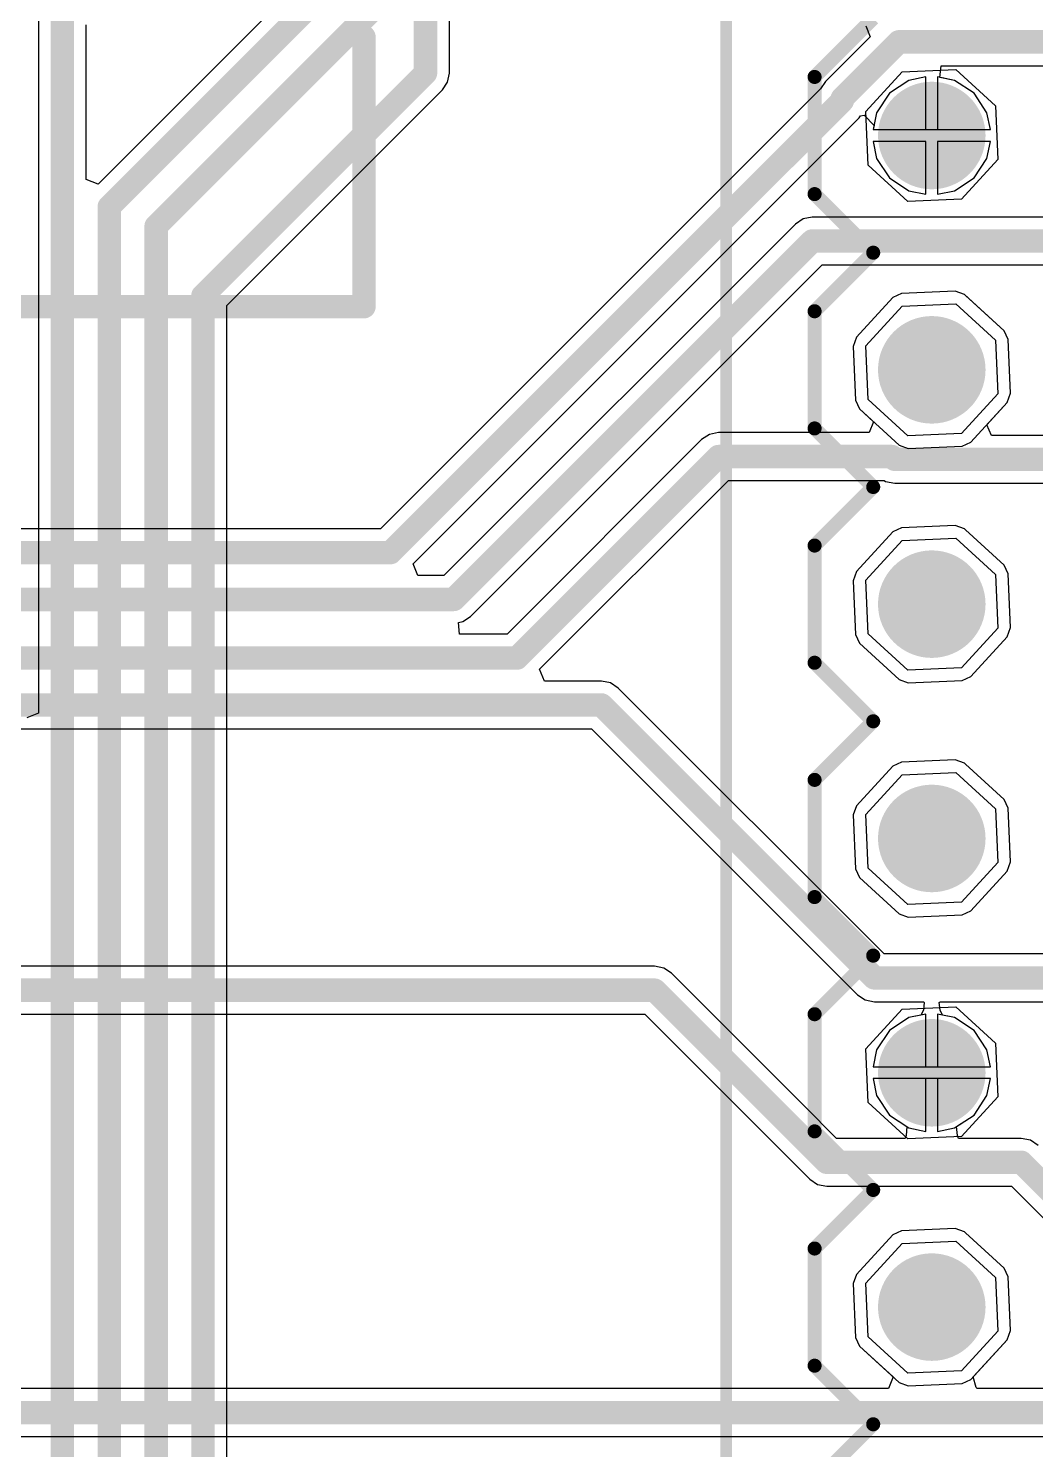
# Model space of a CAD drawing. Header units: millimetres. Extents: x 2.5 to 14.5, y 1.2 to 4.8.
# Drawn here: x 11.946 to 12.375, y 3.592 to 4.199 of the extents above; entities that cross this region are included whole.
import ezdxf

# ---------------------------------------------------------------- set-up
doc = ezdxf.new("R2010")
doc.units = ezdxf.units.MM
doc.header["$MEASUREMENT"] = 0
for name, color, linetype in [('BottomLayer', 5, 'Continuous'), ('BottomOverlay', 54, 'Continuous'), ('BottomSolder', 6, 'Continuous'), ('ConnectLayer', 7, 'Continuous'), ('MultiLayer', 9, 'Continuous'), ('PadHoleLayer', 156, 'Continuous'), ('TopLayer', 1, 'Continuous'), ('TopOverlay', 2, 'Continuous'), ('TopSolder', 216, 'Continuous')]:
    doc.layers.add(name, color=color, linetype=linetype)

# ---------------------------------------------------------------- blocks, each defined once
blk = doc.blocks.new('_RASPBERRY_PI_B__RASPBERRY_PI_B__P________B_106')
at = {"layer": 'BottomLayer'}
for p, q in [((0.50134, -2.10667), (0.51685, -2.08974)), ((0.51685, -2.08974), (0.53979, -2.08874)), ((0.53979, -2.08874), (0.55672, -2.10425)), ((0.60134, -2.10667), (0.61685, -2.08974)), ((0.61685, -2.08974), (0.63979, -2.08874)), ((0.63979, -2.08874), (0.65672, -2.10425)), ((0.70134, -2.10667), (0.71685, -2.08974)), ((0.71685, -2.08974), (0.73979, -2.08874)), ((0.73979, -2.08874), (0.75672, -2.10425)), ((0.80134, -2.10667), (0.81685, -2.08974)), ((0.81685, -2.08974), (0.83979, -2.08874)), ((0.83979, -2.08874), (0.85672, -2.10425)), ((0.90134, -2.10667), (0.91685, -2.08974)), ((0.91685, -2.08974), (0.93979, -2.08874)), ((0.93979, -2.08874), (0.95672, -2.10425)), ((1.00134, -2.10667), (1.01685, -2.08974)), ((1.01685, -2.08974), (1.03979, -2.08874)), ((1.03979, -2.08874), (1.05672, -2.10425)), ((0.55672, -2.10425), (0.55772, -2.12719)), ((0.65672, -2.10425), (0.65772, -2.12719)), ((0.75672, -2.10425), (0.75772, -2.12719)), ((0.85672, -2.10425), (0.85772, -2.12719)), ((0.95672, -2.10425), (0.95772, -2.12719)), ((1.05672, -2.10425), (1.05772, -2.12719)), ((0.50234, -2.12961), (0.50134, -2.10667)), ((0.60234, -2.12961), (0.60134, -2.10667)), ((0.70234, -2.12961), (0.70134, -2.10667)), ((0.80234, -2.12961), (0.80134, -2.10667)), ((0.90234, -2.12961), (0.90134, -2.10667)), ((1.00234, -2.12961), (1.00134, -2.10667)), ((0.55772, -2.12719), (0.54221, -2.14412)), ((0.65772, -2.12719), (0.64221, -2.14412)), ((0.75772, -2.12719), (0.74221, -2.14412)), ((0.85772, -2.12719), (0.84221, -2.14412)), ((0.95772, -2.12719), (0.94221, -2.14412)), ((1.05772, -2.12719), (1.04221, -2.14412)), ((0.51927, -2.14512), (0.50234, -2.12961)), ((0.61927, -2.14512), (0.60234, -2.12961)), ((0.71927, -2.14512), (0.70234, -2.12961)), ((0.81927, -2.14512), (0.80234, -2.12961)), ((0.91927, -2.14512), (0.90234, -2.12961)), ((1.01927, -2.14512), (1.00234, -2.12961)), ((0.54221, -2.14412), (0.51927, -2.14512)), ((0.64221, -2.14412), (0.61927, -2.14512)), ((0.74221, -2.14412), (0.71927, -2.14512)), ((0.84221, -2.14412), (0.81927, -2.14512)), ((0.94221, -2.14412), (0.91927, -2.14512)), ((1.04221, -2.14412), (1.01927, -2.14512))]:
    blk.add_line(p, q, dxfattribs=at)
at = {"layer": 'BottomLayer', "const_width": 0.02}
for points in [[(0.51953, -2.11693, 1), (0.53953, -2.11693, 1)], [(0.61953, -2.11693, 1), (0.63953, -2.11693, 1)], [(0.71953, -2.11693, 1), (0.73953, -2.11693, 1)], [(0.81953, -2.11693, 1), (0.83953, -2.11693, 1)], [(0.91953, -2.11693, 1), (0.93953, -2.11693, 1)], [(1.01953, -2.11693, 1), (1.03953, -2.11693, 1)]]:
    blk.add_lwpolyline(points, format="xyb", close=True, dxfattribs=at)
at = {"layer": 'BottomOverlay'}
for points, const_width in [([(0.50453, -2.16693), (0.47953, -2.14193)], 0.006), ([(0.55453, -2.16693), (0.57953, -2.14193)], 0.006), ([(0.60453, -2.16693), (0.57953, -2.14193)], 0.006), ([(0.65453, -2.16693), (0.67953, -2.14193)], 0.006), ([(0.70453, -2.16693), (0.67953, -2.14193)], 0.006), ([(0.75453, -2.16693), (0.77953, -2.14193)], 0.006), ([(0.80453, -2.16693), (0.77953, -2.14193)], 0.006), ([(0.85453, -2.16693), (0.87953, -2.14193)], 0.006), ([(0.90453, -2.16693), (0.87953, -2.14193)], 0.006), ([(0.95453, -2.16693), (0.97953, -2.14193)], 0.006), ([(1.00453, -2.16693), (0.97953, -2.14193)], 0.006), ([(1.05453, -2.16693), (1.07953, -2.14193)], 0.006), ([(1.10453, -2.16693), (1.07953, -2.14193)], 0.006), ([(0.55453, -2.16693), (0.50453, -2.16693)], 0.006), ([(0.65453, -2.16693), (0.60453, -2.16693)], 0.006), ([(0.75453, -2.16693), (0.70453, -2.16693)], 0.006), ([(0.85453, -2.16693), (0.80453, -2.16693)], 0.006), ([(0.95453, -2.16693), (0.90453, -2.16693)], 0.006), ([(1.05453, -2.16693), (1.00453, -2.16693)], 0.006), ([(3.22835, -2.20473), (0.11811, -2.20473)], 0.005)]:
    blk.add_lwpolyline(points, dxfattribs=dict(at, const_width=const_width))
at = {"layer": 'BottomOverlay', "const_width": 0.003}
for points in [[(0.57803, -2.14193, 1), (0.58103, -2.14193, 1)], [(0.57803, -2.14193, 1), (0.58103, -2.14193, 1)], [(0.67803, -2.14193, 1), (0.68103, -2.14193, 1)], [(0.67803, -2.14193, 1), (0.68103, -2.14193, 1)], [(0.77803, -2.14193, 1), (0.78103, -2.14193, 1)], [(0.77803, -2.14193, 1), (0.78103, -2.14193, 1)], [(0.87803, -2.14193, 1), (0.88103, -2.14193, 1)], [(0.87803, -2.14193, 1), (0.88103, -2.14193, 1)], [(0.97803, -2.14193, 1), (0.98103, -2.14193, 1)], [(0.97803, -2.14193, 1), (0.98103, -2.14193, 1)], [(1.07803, -2.14193, 1), (1.08103, -2.14193, 1)], [(1.07803, -2.14193, 1), (1.08103, -2.14193, 1)], [(0.50303, -2.16693, 1), (0.50603, -2.16693, 1)], [(0.50303, -2.16693, 1), (0.50603, -2.16693, 1)], [(0.55303, -2.16693, 1), (0.55603, -2.16693, 1)], [(0.55303, -2.16693, 1), (0.55603, -2.16693, 1)], [(0.60303, -2.16693, 1), (0.60603, -2.16693, 1)], [(0.60303, -2.16693, 1), (0.60603, -2.16693, 1)], [(0.65303, -2.16693, 1), (0.65603, -2.16693, 1)], [(0.65303, -2.16693, 1), (0.65603, -2.16693, 1)], [(0.70303, -2.16693, 1), (0.70603, -2.16693, 1)], [(0.70303, -2.16693, 1), (0.70603, -2.16693, 1)], [(0.75303, -2.16693, 1), (0.75603, -2.16693, 1)], [(0.75303, -2.16693, 1), (0.75603, -2.16693, 1)], [(0.80303, -2.16693, 1), (0.80603, -2.16693, 1)], [(0.80303, -2.16693, 1), (0.80603, -2.16693, 1)], [(0.85303, -2.16693, 1), (0.85603, -2.16693, 1)], [(0.85303, -2.16693, 1), (0.85603, -2.16693, 1)], [(0.90303, -2.16693, 1), (0.90603, -2.16693, 1)], [(0.90303, -2.16693, 1), (0.90603, -2.16693, 1)], [(0.95303, -2.16693, 1), (0.95603, -2.16693, 1)], [(0.95303, -2.16693, 1), (0.95603, -2.16693, 1)], [(1.00303, -2.16693, 1), (1.00603, -2.16693, 1)], [(1.00303, -2.16693, 1), (1.00603, -2.16693, 1)], [(1.05303, -2.16693, 1), (1.05603, -2.16693, 1)], [(1.05303, -2.16693, 1), (1.05603, -2.16693, 1)]]:
    blk.add_lwpolyline(points, format="xyb", close=True, dxfattribs=at)
at = {"layer": 'BottomSolder', "const_width": 0.02295}
for points in [[(0.51805, -2.11693, 1), (0.541, -2.11693, 1)], [(0.61805, -2.11693, 1), (0.641, -2.11693, 1)], [(0.71805, -2.11693, 1), (0.741, -2.11693, 1)], [(0.81805, -2.11693, 1), (0.841, -2.11693, 1)], [(0.91805, -2.11693, 1), (0.941, -2.11693, 1)], [(1.01805, -2.11693, 1), (1.041, -2.11693, 1)]]:
    blk.add_lwpolyline(points, format="xyb", close=True, dxfattribs=at)
at = {"layer": 'MultiLayer'}
for p, q in [((0.50134, -2.10667), (0.51685, -2.08974)), ((0.51685, -2.08974), (0.53979, -2.08874)), ((0.53979, -2.08874), (0.55672, -2.10425)), ((0.60134, -2.10667), (0.61685, -2.08974)), ((0.61685, -2.08974), (0.63979, -2.08874)), ((0.63979, -2.08874), (0.65672, -2.10425)), ((0.70134, -2.10667), (0.71685, -2.08974)), ((0.71685, -2.08974), (0.73979, -2.08874)), ((0.73979, -2.08874), (0.75672, -2.10425)), ((0.80134, -2.10667), (0.81685, -2.08974)), ((0.81685, -2.08974), (0.83979, -2.08874)), ((0.83979, -2.08874), (0.85672, -2.10425)), ((0.90134, -2.10667), (0.91685, -2.08974)), ((0.91685, -2.08974), (0.93979, -2.08874)), ((0.93979, -2.08874), (0.95672, -2.10425)), ((1.00134, -2.10667), (1.01685, -2.08974)), ((1.01685, -2.08974), (1.03979, -2.08874)), ((1.03979, -2.08874), (1.05672, -2.10425)), ((0.55672, -2.10425), (0.55772, -2.12719)), ((0.65672, -2.10425), (0.65772, -2.12719)), ((0.75672, -2.10425), (0.75772, -2.12719)), ((0.85672, -2.10425), (0.85772, -2.12719)), ((0.95672, -2.10425), (0.95772, -2.12719)), ((1.05672, -2.10425), (1.05772, -2.12719)), ((0.50234, -2.12961), (0.50134, -2.10667)), ((0.60234, -2.12961), (0.60134, -2.10667)), ((0.70234, -2.12961), (0.70134, -2.10667)), ((0.80234, -2.12961), (0.80134, -2.10667)), ((0.90234, -2.12961), (0.90134, -2.10667)), ((1.00234, -2.12961), (1.00134, -2.10667)), ((0.55772, -2.12719), (0.54221, -2.14412)), ((0.65772, -2.12719), (0.64221, -2.14412)), ((0.75772, -2.12719), (0.74221, -2.14412)), ((0.85772, -2.12719), (0.84221, -2.14412)), ((0.95772, -2.12719), (0.94221, -2.14412)), ((1.05772, -2.12719), (1.04221, -2.14412)), ((0.51927, -2.14512), (0.50234, -2.12961)), ((0.61927, -2.14512), (0.60234, -2.12961)), ((0.71927, -2.14512), (0.70234, -2.12961)), ((0.81927, -2.14512), (0.80234, -2.12961)), ((0.91927, -2.14512), (0.90234, -2.12961)), ((1.01927, -2.14512), (1.00234, -2.12961)), ((0.54221, -2.14412), (0.51927, -2.14512)), ((0.64221, -2.14412), (0.61927, -2.14512)), ((0.74221, -2.14412), (0.71927, -2.14512)), ((0.84221, -2.14412), (0.81927, -2.14512)), ((0.94221, -2.14412), (0.91927, -2.14512)), ((1.04221, -2.14412), (1.01927, -2.14512))]:
    blk.add_line(p, q, dxfattribs=at)
at = {"layer": 'MultiLayer', "const_width": 0.02}
for points in [[(0.51953, -2.11693, 1), (0.53953, -2.11693, 1)], [(0.61953, -2.11693, 1), (0.63953, -2.11693, 1)], [(0.71953, -2.11693, 1), (0.73953, -2.11693, 1)], [(0.81953, -2.11693, 1), (0.83953, -2.11693, 1)], [(0.91953, -2.11693, 1), (0.93953, -2.11693, 1)], [(1.01953, -2.11693, 1), (1.03953, -2.11693, 1)]]:
    blk.add_lwpolyline(points, format="xyb", close=True, dxfattribs=at)
at = {"layer": 'PadHoleLayer', "const_width": 0.02}
for points in [[(0.51953, -2.11693, 1), (0.53953, -2.11693, 1)], [(0.61953, -2.11693, 1), (0.63953, -2.11693, 1)], [(0.71953, -2.11693, 1), (0.73953, -2.11693, 1)], [(0.81953, -2.11693, 1), (0.83953, -2.11693, 1)], [(0.91953, -2.11693, 1), (0.93953, -2.11693, 1)], [(1.01953, -2.11693, 1), (1.03953, -2.11693, 1)]]:
    blk.add_lwpolyline(points, format="xyb", close=True, dxfattribs=at)
at = {"layer": 'TopLayer'}
for p, q in [((0.50134, -2.10667), (0.51685, -2.08974)), ((0.51685, -2.08974), (0.53979, -2.08874)), ((0.53979, -2.08874), (0.55672, -2.10425)), ((0.60134, -2.10667), (0.61685, -2.08974)), ((0.61685, -2.08974), (0.63979, -2.08874)), ((0.63979, -2.08874), (0.65672, -2.10425)), ((0.70134, -2.10667), (0.71685, -2.08974)), ((0.71685, -2.08974), (0.73979, -2.08874)), ((0.73979, -2.08874), (0.75672, -2.10425)), ((0.80134, -2.10667), (0.81685, -2.08974)), ((0.81685, -2.08974), (0.83979, -2.08874)), ((0.83979, -2.08874), (0.85672, -2.10425)), ((0.90134, -2.10667), (0.91685, -2.08974)), ((0.91685, -2.08974), (0.93979, -2.08874)), ((0.93979, -2.08874), (0.95672, -2.10425)), ((1.00134, -2.10667), (1.01685, -2.08974)), ((1.01685, -2.08974), (1.03979, -2.08874)), ((1.03979, -2.08874), (1.05672, -2.10425)), ((0.55672, -2.10425), (0.55772, -2.12719)), ((0.65672, -2.10425), (0.65772, -2.12719)), ((0.75672, -2.10425), (0.75772, -2.12719)), ((0.85672, -2.10425), (0.85772, -2.12719)), ((0.95672, -2.10425), (0.95772, -2.12719)), ((1.05672, -2.10425), (1.05772, -2.12719)), ((0.50234, -2.12961), (0.50134, -2.10667)), ((0.60234, -2.12961), (0.60134, -2.10667)), ((0.70234, -2.12961), (0.70134, -2.10667)), ((0.80234, -2.12961), (0.80134, -2.10667)), ((0.90234, -2.12961), (0.90134, -2.10667)), ((1.00234, -2.12961), (1.00134, -2.10667)), ((0.55772, -2.12719), (0.54221, -2.14412)), ((0.65772, -2.12719), (0.64221, -2.14412)), ((0.75772, -2.12719), (0.74221, -2.14412)), ((0.85772, -2.12719), (0.84221, -2.14412)), ((0.95772, -2.12719), (0.94221, -2.14412)), ((1.05772, -2.12719), (1.04221, -2.14412)), ((0.51927, -2.14512), (0.50234, -2.12961)), ((0.61927, -2.14512), (0.60234, -2.12961)), ((0.71927, -2.14512), (0.70234, -2.12961)), ((0.81927, -2.14512), (0.80234, -2.12961)), ((0.91927, -2.14512), (0.90234, -2.12961)), ((1.01927, -2.14512), (1.00234, -2.12961)), ((0.54221, -2.14412), (0.51927, -2.14512)), ((0.64221, -2.14412), (0.61927, -2.14512)), ((0.74221, -2.14412), (0.71927, -2.14512)), ((0.84221, -2.14412), (0.81927, -2.14512)), ((0.94221, -2.14412), (0.91927, -2.14512)), ((1.04221, -2.14412), (1.01927, -2.14512))]:
    blk.add_line(p, q, dxfattribs=at)
at = {"layer": 'TopLayer', "const_width": 0.02}
for points in [[(0.51953, -2.11693, 1), (0.53953, -2.11693, 1)], [(0.61953, -2.11693, 1), (0.63953, -2.11693, 1)], [(0.71953, -2.11693, 1), (0.73953, -2.11693, 1)], [(0.81953, -2.11693, 1), (0.83953, -2.11693, 1)], [(0.91953, -2.11693, 1), (0.93953, -2.11693, 1)], [(1.01953, -2.11693, 1), (1.03953, -2.11693, 1)]]:
    blk.add_lwpolyline(points, format="xyb", close=True, dxfattribs=at)
at = {"layer": 'TopSolder', "const_width": 0.02295}
for points in [[(0.51805, -2.11693, 1), (0.541, -2.11693, 1)], [(0.61805, -2.11693, 1), (0.641, -2.11693, 1)], [(0.71805, -2.11693, 1), (0.741, -2.11693, 1)], [(0.81805, -2.11693, 1), (0.841, -2.11693, 1)], [(0.91805, -2.11693, 1), (0.941, -2.11693, 1)], [(1.01805, -2.11693, 1), (1.041, -2.11693, 1)]]:
    blk.add_lwpolyline(points, format="xyb", close=True, dxfattribs=at)
blk = doc.blocks.new('4P__C__C_________205')
at = {"layer": 'BottomLayer', "const_width": 0.03937}
for points in [[(-0.01969, 0, 1), (0.01968, 0, 1)], [(-0.21654, -0.1378, 1), (-0.17717, -0.1378, 1)], [(-0.01969, -0.27559, 1), (0.01968, -0.27559, 1)], [(-0.21654, -0.41339, 1), (-0.17717, -0.41339, 1)]]:
    blk.add_lwpolyline(points, format="xyb", close=True, dxfattribs=at)
at = {"layer": 'BottomSolder', "const_width": 0.04232}
for points in [[(-0.02116, 0, 1), (0.02116, 0, 1)], [(-0.21801, -0.1378, 1), (-0.17569, -0.1378, 1)], [(-0.02116, -0.27559, 1), (0.02116, -0.27559, 1)], [(-0.21801, -0.41339, 1), (-0.17569, -0.41339, 1)]]:
    blk.add_lwpolyline(points, format="xyb", close=True, dxfattribs=at)
at = {"layer": 'MultiLayer', "const_width": 0.03937}
for points in [[(-0.01969, 0, 1), (0.01968, 0, 1)], [(-0.21654, -0.1378, 1), (-0.17717, -0.1378, 1)], [(-0.01969, -0.27559, 1), (0.01968, -0.27559, 1)], [(-0.21654, -0.41339, 1), (-0.17717, -0.41339, 1)]]:
    blk.add_lwpolyline(points, format="xyb", close=True, dxfattribs=at)
at = {"layer": 'PadHoleLayer', "const_width": 0.01969}
for points in [[(-0.00984, 0, 1), (0.00984, 0, 1)], [(-0.20669, -0.1378, 1), (-0.18701, -0.1378, 1)], [(-0.00984, -0.27559, 1), (0.00984, -0.27559, 1)], [(-0.20669, -0.41339, 1), (-0.18701, -0.41339, 1)]]:
    blk.add_lwpolyline(points, format="xyb", close=True, dxfattribs=at)
at = {"layer": 'TopLayer', "const_width": 0.03937}
for points in [[(-0.01969, 0, 1), (0.01968, 0, 1)], [(-0.21654, -0.1378, 1), (-0.17717, -0.1378, 1)], [(-0.01969, -0.27559, 1), (0.01968, -0.27559, 1)], [(-0.21654, -0.41339, 1), (-0.17717, -0.41339, 1)]]:
    blk.add_lwpolyline(points, format="xyb", close=True, dxfattribs=at)
at = {"layer": 'TopOverlay', "const_width": 0.01}
for points in [[(-0.38189, 0.12795), (0.09055, 0.12795)], [(-0.38189, 0.12795), (-0.38189, -0.48032)], [(-0.38189, 0.12795), (-0.38189, 0.0689)], [(0.09055, 0.12795), (0.09055, -0.47532)], [(-0.38189, 0.0689), (-0.26685, 0.0689)], [(-0.11185, 0.0689), (0.08976, 0.0689)], [(-0.38189, -0.4815), (-0.26685, -0.4815)], [(-0.11185, -0.4815), (0.09055, -0.4815)]]:
    blk.add_lwpolyline(points, dxfattribs=at)
at = {"layer": 'TopOverlay', "const_width": 0.005}
for points in [[(-0.38439, 0.12795, 1), (-0.37939, 0.12795, 1)], [(-0.38439, 0.12795, 1), (-0.37939, 0.12795, 1)], [(-0.38439, 0.12795, 1), (-0.37939, 0.12795, 1)], [(0.08805, 0.12795, 1), (0.09305, 0.12795, 1)], [(0.08805, 0.12795, 1), (0.09305, 0.12795, 1)], [(-0.38439, 0.0689, 1), (-0.37939, 0.0689, 1)], [(-0.38439, 0.0689, 1), (-0.37939, 0.0689, 1)], [(-0.26935, 0.0689, 1), (-0.26435, 0.0689, 1)], [(-0.11435, 0.0689, 1), (-0.10935, 0.0689, 1)], [(0.08726, 0.0689, 1), (0.09226, 0.0689, 1)], [(0.08805, -0.47532, 1), (0.09305, -0.47532, 1)], [(-0.38439, -0.48032, 1), (-0.37939, -0.48032, 1)], [(-0.38439, -0.4815, 1), (-0.37939, -0.4815, 1)], [(-0.26935, -0.4815, 1), (-0.26435, -0.4815, 1)], [(-0.11435, -0.4815, 1), (-0.10935, -0.4815, 1)], [(0.08805, -0.4815, 1), (0.09305, -0.4815, 1)]]:
    blk.add_lwpolyline(points, format="xyb", close=True, dxfattribs=at)
at = {"layer": 'TopSolder', "const_width": 0.04232}
for points in [[(-0.02116, 0, 1), (0.02116, 0, 1)], [(-0.21801, -0.1378, 1), (-0.17569, -0.1378, 1)], [(-0.02116, -0.27559, 1), (0.02116, -0.27559, 1)], [(-0.21801, -0.41339, 1), (-0.17569, -0.41339, 1)]]:
    blk.add_lwpolyline(points, format="xyb", close=True, dxfattribs=at)

msp = doc.modelspace()

# ---------------------------------------------------------------- linework, layer by layer
at = {"layer": 'BottomLayer', "const_width": 0.01}
for points in [[(12.29281, 4.16882), (12.31699, 4.193)], [(12.31699, 4.193), (12.474, 4.193)], [(12.1, 3.975), (12.29281, 4.16781)], [(12.29281, 4.16781), (12.29281, 4.16882)], [(12.127, 3.955), (12.28, 4.108)], [(12.28, 4.108), (12.502, 4.108)], [(12.154, 3.93), (12.24, 4.016)], [(12.24, 4.016), (12.31399, 4.016)], [(12.31399, 4.016), (12.31518, 4.01481)], [(12.31518, 4.01481), (12.47919, 4.01481)], [(8.38172, 3.975), (12.1, 3.975)], [(8.39, 3.955), (12.127, 3.955)], [(8.39328, 3.93), (12.154, 3.93)], [(8.40157, 3.91), (12.19, 3.91)], [(12.19, 3.91), (12.3065, 3.7935)], [(12.3065, 3.7935), (12.3905, 3.7935)], [(8.30812, 3.78826), (12.21274, 3.78826)], [(12.21274, 3.78826), (12.26919, 3.73181)], [(12.26919, 3.73181), (12.28619, 3.71481)], [(12.28619, 3.71481), (12.36919, 3.71481)], [(12.36919, 3.71481), (12.431, 3.653)], [(11.86046, 3.608), (12.458, 3.608)]]:
    msp.add_lwpolyline(points, dxfattribs=at)
at = {"layer": 'BottomLayer', "const_width": 0.005}
for points in [[(12.31449, 4.193, 1), (12.31949, 4.193, 1)], [(12.31449, 4.193, 1), (12.31949, 4.193, 1)], [(12.29031, 4.16882, 1), (12.29531, 4.16882, 1)], [(12.29031, 4.16882, 1), (12.29531, 4.16882, 1)], [(12.29031, 4.16781, 1), (12.29531, 4.16781, 1)], [(12.29031, 4.16781, 1), (12.29531, 4.16781, 1)], [(12.2775, 4.108, 1), (12.2825, 4.108, 1)], [(12.2775, 4.108, 1), (12.2825, 4.108, 1)], [(12.2375, 4.016, 1), (12.2425, 4.016, 1)], [(12.2375, 4.016, 1), (12.2425, 4.016, 1)], [(12.31149, 4.016, 1), (12.31649, 4.016, 1)], [(12.31149, 4.016, 1), (12.31649, 4.016, 1)], [(12.31268, 4.01481, 1), (12.31768, 4.01481, 1)], [(12.31268, 4.01481, 1), (12.31768, 4.01481, 1)], [(12.0975, 3.975, 1), (12.1025, 3.975, 1)], [(12.0975, 3.975, 1), (12.1025, 3.975, 1)], [(12.1245, 3.955, 1), (12.1295, 3.955, 1)], [(12.1245, 3.955, 1), (12.1295, 3.955, 1)], [(12.1515, 3.93, 1), (12.1565, 3.93, 1)], [(12.1515, 3.93, 1), (12.1565, 3.93, 1)], [(12.1875, 3.91, 1), (12.1925, 3.91, 1)], [(12.1875, 3.91, 1), (12.1925, 3.91, 1)], [(12.304, 3.7935, 1), (12.309, 3.7935, 1)], [(12.304, 3.7935, 1), (12.309, 3.7935, 1)], [(12.21024, 3.78826, 1), (12.21524, 3.78826, 1)], [(12.21024, 3.78826, 1), (12.21524, 3.78826, 1)], [(12.26669, 3.73181, 1), (12.27169, 3.73181, 1)], [(12.26669, 3.73181, 1), (12.27169, 3.73181, 1)], [(12.28369, 3.71481, 1), (12.28869, 3.71481, 1)], [(12.28369, 3.71481, 1), (12.28869, 3.71481, 1)], [(12.36669, 3.71481, 1), (12.37169, 3.71481, 1)], [(12.36669, 3.71481, 1), (12.37169, 3.71481, 1)]]:
    msp.add_lwpolyline(points, format="xyb", close=True, dxfattribs=at)
at = {"layer": 'ConnectLayer'}
for p, q in [((12.12516, 4.17965), (12.12516, 4.30409)), ((12.06476, 4.22179), (11.9752, 4.13222)), ((11.9498, 4.20441), (11.9498, 3.90654)), ((11.9702, 4.13429), (11.9702, 4.20019)), ((12.30284, 4.1998), (12.30476, 4.19518)), ((12.30476, 4.19518), (12.2856, 4.17603)), ((12.12438, 4.17574), (12.12516, 4.17965)), ((12.33445, 4.1778), (12.33494, 4.1828)), ((12.33494, 4.1828), (12.40717, 4.1828)), ((12.28357, 4.17299), (12.09578, 3.9852)), ((12.12217, 4.17244), (12.12438, 4.17574)), ((12.2856, 4.17603), (12.28357, 4.17299)), ((12.32125, 4.17655), (12.31298, 4.17102)), ((12.3285, 4.17799), (12.32125, 4.17655)), ((12.3285, 4.1555), (12.3285, 4.17799)), ((12.34075, 4.17655), (12.3335, 4.17799)), ((12.3335, 4.17799), (12.3335, 4.1555)), ((12.34075, 4.17655), (12.33445, 4.1778)), ((12.34902, 4.17102), (12.34075, 4.17655)), ((12.34902, 4.17102), (12.34075, 4.17655)), ((12.0302, 4.08046), (12.12217, 4.17244)), ((12.31298, 4.17102), (12.30745, 4.16275)), ((12.35455, 4.16275), (12.34902, 4.17102)), ((12.35455, 4.16275), (12.34902, 4.17102)), ((12.30002, 4.1606), (12.30056, 4.16141)), ((12.30056, 4.16141), (12.30214, 4.16167)), ((12.30214, 4.16167), (12.30636, 4.15729)), ((12.30745, 4.16275), (12.30601, 4.1555)), ((12.35599, 4.1555), (12.35455, 4.16275)), ((12.35599, 4.1555), (12.35455, 4.16275)), ((12.10962, 3.9702), (12.30002, 4.1606)), ((12.30636, 4.15729), (12.30601, 4.1555)), ((12.30601, 4.1555), (12.331, 4.1555)), ((12.30601, 4.1555), (12.3285, 4.1555)), ((12.331, 4.1555), (12.35599, 4.1555)), ((12.3335, 4.1555), (12.35599, 4.1555)), ((12.3285, 4.1505), (12.30601, 4.1505)), ((12.30601, 4.1505), (12.30745, 4.14325)), ((12.3285, 4.1505), (12.30601, 4.1505)), ((12.30601, 4.1505), (12.30745, 4.14325)), ((12.3285, 4.12801), (12.3285, 4.1505)), ((12.3285, 4.12801), (12.3285, 4.1505)), ((12.35599, 4.1505), (12.3335, 4.1505)), ((12.3335, 4.1505), (12.3335, 4.12801)), ((12.35599, 4.1505), (12.3335, 4.1505)), ((12.3335, 4.1505), (12.3335, 4.12801)), ((12.35455, 4.14325), (12.35599, 4.1505)), ((12.35455, 4.14325), (12.35599, 4.1505)), ((12.30745, 4.14325), (12.31298, 4.13498)), ((12.30745, 4.14325), (12.31298, 4.13498)), ((12.34902, 4.13498), (12.35455, 4.14325)), ((12.34902, 4.13498), (12.35455, 4.14325)), ((11.9752, 4.13222), (11.9702, 4.13429)), ((12.31298, 4.13498), (12.32125, 4.12945)), ((12.31298, 4.13498), (12.32125, 4.12945)), ((12.34075, 4.12945), (12.34902, 4.13498)), ((12.34075, 4.12945), (12.34902, 4.13498)), ((12.32125, 4.12945), (12.3285, 4.12801)), ((12.32125, 4.12945), (12.3285, 4.12801)), ((12.3335, 4.12801), (12.34075, 4.12945)), ((12.3335, 4.12801), (12.34075, 4.12945)), ((12.28, 4.1182), (12.2761, 4.11742)), ((12.41254, 4.1182), (12.28, 4.1182)), ((12.27279, 4.11521), (12.12278, 3.9652)), ((12.2761, 4.11742), (12.27279, 4.11521)), ((12.13421, 3.94779), (12.28422, 4.0978)), ((12.28422, 4.0978), (12.49778, 4.0978)), ((12.31433, 4.08385), (12.29882, 4.06692)), ((12.31433, 4.08385), (12.29882, 4.06692)), ((12.31809, 4.0856), (12.31433, 4.08385)), ((12.31809, 4.0856), (12.31433, 4.08385)), ((12.31433, 4.08385), (12.31433, 4.08385)), ((12.31433, 4.08385), (12.31433, 4.08385)), ((12.34102, 4.0866), (12.31809, 4.0856)), ((12.34102, 4.0866), (12.31809, 4.0856)), ((12.31809, 4.0856), (12.31809, 4.0856)), ((12.31809, 4.0856), (12.31809, 4.0856)), ((12.34492, 4.08518), (12.34102, 4.0866)), ((12.34102, 4.0866), (12.34102, 4.0866)), ((12.34492, 4.08518), (12.34102, 4.0866)), ((12.34102, 4.0866), (12.34102, 4.0866)), ((12.36185, 4.06967), (12.34492, 4.08518)), ((12.34492, 4.08518), (12.34492, 4.08518)), ((12.34545, 4.08469), (12.34492, 4.08518)), ((12.34492, 4.08518), (12.34492, 4.08518)), ((12.36185, 4.06967), (12.34545, 4.08469)), ((12.0302, 2.93204), (12.0302, 4.08046)), ((12.3636, 4.06591), (12.36185, 4.06967)), ((12.36185, 4.06967), (12.36185, 4.06967)), ((12.3636, 4.06591), (12.36185, 4.06967)), ((12.36185, 4.06967), (12.36185, 4.06967)), ((12.29882, 4.06692), (12.2974, 4.06302)), ((12.29882, 4.06692), (12.2974, 4.06302)), ((12.29882, 4.06692), (12.29882, 4.06692)), ((12.29882, 4.06692), (12.29882, 4.06692)), ((12.3646, 4.04298), (12.3636, 4.06591)), ((12.3636, 4.06591), (12.3636, 4.06591)), ((12.3646, 4.04298), (12.3636, 4.06591)), ((12.3636, 4.06591), (12.3636, 4.06591)), ((12.2974, 4.06302), (12.2974, 4.06302)), ((12.2974, 4.06302), (12.2984, 4.04009)), ((12.2974, 4.06302), (12.2974, 4.06302)), ((12.2974, 4.06302), (12.2984, 4.04009)), ((12.2984, 4.04009), (12.2984, 4.04009)), ((12.2984, 4.04009), (12.30015, 4.03633)), ((12.2984, 4.04009), (12.2984, 4.04009)), ((12.2984, 4.04009), (12.30015, 4.03633)), ((12.36318, 4.03908), (12.3646, 4.04298)), ((12.36318, 4.03908), (12.3646, 4.04298)), ((12.3646, 4.04298), (12.3646, 4.04298)), ((12.3646, 4.04298), (12.3646, 4.04298)), ((12.30015, 4.03633), (12.30015, 4.03633)), ((12.30015, 4.03633), (12.30613, 4.03086)), ((12.30015, 4.03633), (12.30015, 4.03633)), ((12.30015, 4.03633), (12.31708, 4.02082)), ((12.34767, 4.02215), (12.36318, 4.03908)), ((12.35447, 4.02958), (12.36318, 4.03908)), ((12.36318, 4.03908), (12.36318, 4.03908)), ((12.36318, 4.03908), (12.36318, 4.03908)), ((12.30613, 4.03086), (12.30432, 4.0262)), ((12.35649, 4.02501), (12.35447, 4.02958)), ((12.23279, 4.02321), (12.14978, 3.9402)), ((12.2361, 4.02542), (12.23279, 4.02321)), ((12.24, 4.0262), (12.2361, 4.02542)), ((12.30432, 4.0262), (12.24, 4.0262)), ((12.34391, 4.0204), (12.34767, 4.02215)), ((12.34767, 4.02215), (12.34767, 4.02215)), ((12.40562, 4.02501), (12.35649, 4.02501)), ((12.31708, 4.02082), (12.31708, 4.02082)), ((12.31708, 4.02082), (12.32098, 4.0194)), ((12.32098, 4.0194), (12.34391, 4.0204)), ((12.32098, 4.0194), (12.32098, 4.0194)), ((12.34391, 4.0204), (12.34391, 4.0204)), ((12.16362, 3.9252), (12.24422, 4.0058)), ((12.24422, 4.0058), (12.31066, 4.0058)), ((12.31066, 4.0058), (12.31128, 4.00539)), ((12.31128, 4.00539), (12.31518, 4.00461)), ((12.31518, 4.00461), (12.47497, 4.00461)), ((12.09578, 3.9852), (8.38172, 3.9852)), ((12.31809, 3.9856), (12.31433, 3.98385)), ((12.31809, 3.9856), (12.31433, 3.98385)), ((12.34102, 3.9866), (12.31809, 3.9856)), ((12.34102, 3.9866), (12.31809, 3.9856)), ((12.31809, 3.9856), (12.31809, 3.9856)), ((12.31809, 3.9856), (12.31809, 3.9856)), ((12.34492, 3.98518), (12.34102, 3.9866)), ((12.34102, 3.9866), (12.34102, 3.9866)), ((12.34492, 3.98518), (12.34102, 3.9866)), ((12.34102, 3.9866), (12.34102, 3.9866)), ((12.34545, 3.98469), (12.34492, 3.98518)), ((12.34492, 3.98518), (12.34492, 3.98518)), ((12.34545, 3.98469), (12.34492, 3.98518)), ((12.34492, 3.98518), (12.34492, 3.98518)), ((12.31433, 3.98385), (12.29882, 3.96692)), ((12.31433, 3.98385), (12.29882, 3.96692)), ((12.31433, 3.98385), (12.31433, 3.98385)), ((12.31433, 3.98385), (12.31433, 3.98385)), ((12.36185, 3.96967), (12.34545, 3.98469)), ((12.36185, 3.96967), (12.34545, 3.98469)), ((12.11169, 3.9652), (12.10962, 3.9702)), ((12.29882, 3.96692), (12.2974, 3.96302)), ((12.29882, 3.96692), (12.2974, 3.96302)), ((12.29882, 3.96692), (12.29882, 3.96692)), ((12.29882, 3.96692), (12.29882, 3.96692)), ((12.3636, 3.96591), (12.36185, 3.96967)), ((12.36185, 3.96967), (12.36185, 3.96967)), ((12.3636, 3.96591), (12.36185, 3.96967)), ((12.36185, 3.96967), (12.36185, 3.96967)), ((12.12278, 3.9652), (12.11169, 3.9652)), ((12.2974, 3.96302), (12.2974, 3.96302)), ((12.2974, 3.96302), (12.2984, 3.94009)), ((12.2974, 3.96302), (12.2974, 3.96302)), ((12.2974, 3.96302), (12.2984, 3.94009)), ((12.3646, 3.94298), (12.3636, 3.96591)), ((12.3636, 3.96591), (12.3636, 3.96591)), ((12.3646, 3.94298), (12.3636, 3.96591)), ((12.3636, 3.96591), (12.3636, 3.96591)), ((12.12897, 3.9452), (12.1309, 3.94558)), ((12.12946, 3.9402), (12.12897, 3.9452)), ((12.1309, 3.94558), (12.13421, 3.94779)), ((12.36318, 3.93908), (12.3646, 3.94298)), ((12.36318, 3.93908), (12.3646, 3.94298)), ((12.3646, 3.94298), (12.3646, 3.94298)), ((12.3646, 3.94298), (12.3646, 3.94298)), ((12.14978, 3.9402), (12.12946, 3.9402)), ((12.2984, 3.94009), (12.2984, 3.94009)), ((12.2984, 3.94009), (12.30015, 3.93633)), ((12.2984, 3.94009), (12.2984, 3.94009)), ((12.2984, 3.94009), (12.30015, 3.93633)), ((12.30015, 3.93633), (12.30015, 3.93633)), ((12.30015, 3.93633), (12.31708, 3.92082)), ((12.30015, 3.93633), (12.30015, 3.93633)), ((12.30015, 3.93633), (12.31708, 3.92082)), ((12.34767, 3.92215), (12.36318, 3.93908)), ((12.34767, 3.92215), (12.36318, 3.93908)), ((12.36318, 3.93908), (12.36318, 3.93908)), ((12.36318, 3.93908), (12.36318, 3.93908)), ((12.16569, 3.9202), (12.16362, 3.9252)), ((12.19, 3.9202), (12.16569, 3.9202)), ((12.1939, 3.91942), (12.19, 3.9202)), ((12.19721, 3.91721), (12.1939, 3.91942)), ((12.31708, 3.92082), (12.31708, 3.92082)), ((12.31708, 3.92082), (12.32098, 3.9194)), ((12.31708, 3.92082), (12.31708, 3.92082)), ((12.31708, 3.92082), (12.32098, 3.9194)), ((12.32098, 3.9194), (12.34391, 3.9204)), ((12.32098, 3.9194), (12.34391, 3.9204)), ((12.32098, 3.9194), (12.32098, 3.9194)), ((12.32098, 3.9194), (12.32098, 3.9194)), ((12.34391, 3.9204), (12.34767, 3.92215)), ((12.34391, 3.9204), (12.34767, 3.92215)), ((12.34391, 3.9204), (12.34391, 3.9204)), ((12.34391, 3.9204), (12.34391, 3.9204)), ((12.34767, 3.92215), (12.34767, 3.92215)), ((12.34767, 3.92215), (12.34767, 3.92215)), ((12.31072, 3.8037), (12.19721, 3.91721)), ((11.9498, 3.90654), (11.9448, 3.90447)), ((8.40579, 3.8998), (12.18578, 3.8998)), ((12.18578, 3.8998), (12.29929, 3.78629)), ((12.31433, 3.88385), (12.29882, 3.86692)), ((12.31433, 3.88385), (12.29882, 3.86692)), ((12.31809, 3.8856), (12.31433, 3.88385)), ((12.31809, 3.8856), (12.31433, 3.88385)), ((12.31433, 3.88385), (12.31433, 3.88385)), ((12.31433, 3.88385), (12.31433, 3.88385)), ((12.34102, 3.8866), (12.31809, 3.8856)), ((12.34102, 3.8866), (12.31809, 3.8856)), ((12.31809, 3.8856), (12.31809, 3.8856)), ((12.31809, 3.8856), (12.31809, 3.8856)), ((12.34492, 3.88518), (12.34102, 3.8866)), ((12.34102, 3.8866), (12.34102, 3.8866)), ((12.34492, 3.88518), (12.34102, 3.8866)), ((12.34102, 3.8866), (12.34102, 3.8866)), ((12.34545, 3.88469), (12.34492, 3.88518)), ((12.34492, 3.88518), (12.34492, 3.88518)), ((12.34545, 3.88469), (12.34492, 3.88518)), ((12.34492, 3.88518), (12.34492, 3.88518)), ((12.36185, 3.86967), (12.34545, 3.88469)), ((12.36185, 3.86967), (12.34545, 3.88469)), ((12.3636, 3.86591), (12.36185, 3.86967)), ((12.36185, 3.86967), (12.36185, 3.86967)), ((12.3636, 3.86591), (12.36185, 3.86967)), ((12.36185, 3.86967), (12.36185, 3.86967)), ((12.29882, 3.86692), (12.2974, 3.86302)), ((12.29882, 3.86692), (12.2974, 3.86302)), ((12.29882, 3.86692), (12.29882, 3.86692)), ((12.29882, 3.86692), (12.29882, 3.86692)), ((12.3646, 3.84298), (12.3636, 3.86591)), ((12.3636, 3.86591), (12.3636, 3.86591)), ((12.3646, 3.84298), (12.3636, 3.86591)), ((12.3636, 3.86591), (12.3636, 3.86591)), ((12.2974, 3.86302), (12.2974, 3.86302)), ((12.2974, 3.86302), (12.2984, 3.84009)), ((12.2974, 3.86302), (12.2974, 3.86302)), ((12.2974, 3.86302), (12.2984, 3.84009)), ((12.2984, 3.84009), (12.2984, 3.84009)), ((12.2984, 3.84009), (12.30015, 3.83633)), ((12.2984, 3.84009), (12.2984, 3.84009)), ((12.2984, 3.84009), (12.30015, 3.83633)), ((12.36318, 3.83908), (12.3646, 3.84298)), ((12.36318, 3.83908), (12.3646, 3.84298)), ((12.3646, 3.84298), (12.3646, 3.84298)), ((12.3646, 3.84298), (12.3646, 3.84298)), ((12.30015, 3.83633), (12.30015, 3.83633)), ((12.30015, 3.83633), (12.31708, 3.82082)), ((12.30015, 3.83633), (12.30015, 3.83633)), ((12.30015, 3.83633), (12.31708, 3.82082)), ((12.34767, 3.82215), (12.36318, 3.83908)), ((12.34767, 3.82215), (12.36318, 3.83908)), ((12.36318, 3.83908), (12.36318, 3.83908)), ((12.36318, 3.83908), (12.36318, 3.83908)), ((12.34391, 3.8204), (12.34767, 3.82215)), ((12.34391, 3.8204), (12.34767, 3.82215)), ((12.34767, 3.82215), (12.34767, 3.82215)), ((12.34767, 3.82215), (12.34767, 3.82215)), ((12.31708, 3.82082), (12.31708, 3.82082)), ((12.31708, 3.82082), (12.32098, 3.8194)), ((12.31708, 3.82082), (12.31708, 3.82082)), ((12.31708, 3.82082), (12.32098, 3.8194)), ((12.32098, 3.8194), (12.34391, 3.8204)), ((12.32098, 3.8194), (12.34391, 3.8204)), ((12.32098, 3.8194), (12.32098, 3.8194)), ((12.32098, 3.8194), (12.32098, 3.8194)), ((12.34391, 3.8204), (12.34391, 3.8204)), ((12.34391, 3.8204), (12.34391, 3.8204)), ((12.3905, 3.8037), (12.31072, 3.8037)), ((12.21274, 3.79846), (8.31152, 3.79846)), ((12.21664, 3.79768), (12.21274, 3.79846)), ((12.21995, 3.79547), (12.21664, 3.79768)), ((12.2764, 3.73902), (12.21995, 3.79547)), ((12.29929, 3.78629), (12.3026, 3.78408)), ((12.3026, 3.78408), (12.3065, 3.7833)), ((12.3065, 3.7833), (12.3274, 3.7833)), ((12.32748, 3.77971), (12.3264, 3.77757)), ((12.3274, 3.7833), (12.32781, 3.78295)), ((12.32781, 3.78295), (12.32748, 3.77971)), ((12.33419, 3.78295), (12.3346, 3.7833)), ((12.33452, 3.77971), (12.33419, 3.78295)), ((12.3356, 3.77757), (12.33452, 3.77971)), ((12.3346, 3.7833), (12.38628, 3.7833)), ((11.71188, 3.77807), (12.20851, 3.77807)), ((12.20851, 3.77807), (12.26198, 3.7246)), ((12.32125, 3.77655), (12.31298, 3.77102)), ((12.32125, 3.77655), (12.31298, 3.77102)), ((12.3285, 3.77799), (12.32125, 3.77655)), ((12.3264, 3.77757), (12.32125, 3.77655)), ((12.3285, 3.7555), (12.3285, 3.77799)), ((12.34075, 3.77655), (12.3335, 3.77799)), ((12.3335, 3.77799), (12.3335, 3.7555)), ((12.34075, 3.77655), (12.3356, 3.77757)), ((12.34902, 3.77102), (12.34075, 3.77655)), ((12.34902, 3.77102), (12.34075, 3.77655)), ((12.31298, 3.77102), (12.30745, 3.76275)), ((12.31298, 3.77102), (12.30745, 3.76275)), ((12.35455, 3.76275), (12.34902, 3.77102)), ((12.35455, 3.76275), (12.34902, 3.77102)), ((12.30745, 3.76275), (12.30601, 3.7555)), ((12.30745, 3.76275), (12.30601, 3.7555)), ((12.35599, 3.7555), (12.35455, 3.76275)), ((12.35599, 3.7555), (12.35455, 3.76275)), ((12.30601, 3.7555), (12.331, 3.7555)), ((12.30601, 3.7555), (12.3285, 3.7555)), ((12.331, 3.7555), (12.35599, 3.7555)), ((12.3335, 3.7555), (12.35599, 3.7555)), ((12.331, 3.7505), (12.30601, 3.7505)), ((12.30601, 3.7505), (12.30745, 3.74325)), ((12.3285, 3.7505), (12.30601, 3.7505)), ((12.30601, 3.7505), (12.30745, 3.74325)), ((12.3285, 3.72801), (12.3285, 3.7505)), ((12.35599, 3.7505), (12.331, 3.7505)), ((12.35599, 3.7505), (12.3335, 3.7505)), ((12.3335, 3.7505), (12.3335, 3.72801)), ((12.35455, 3.74325), (12.35599, 3.7505)), ((12.35455, 3.74325), (12.35599, 3.7505)), ((12.30745, 3.74325), (12.31298, 3.73498)), ((12.30745, 3.74325), (12.31298, 3.73498)), ((12.34902, 3.73498), (12.35455, 3.74325)), ((12.34902, 3.73498), (12.35455, 3.74325)), ((12.29041, 3.72501), (12.2764, 3.73902)), ((12.31298, 3.73498), (12.32042, 3.73001)), ((12.31298, 3.73498), (12.32125, 3.72945)), ((12.32042, 3.73001), (12.32004, 3.72622)), ((12.34075, 3.72945), (12.34902, 3.73498)), ((12.34158, 3.73001), (12.34902, 3.73498)), ((12.34196, 3.72622), (12.34158, 3.73001)), ((12.26198, 3.7246), (12.27898, 3.7076)), ((12.31958, 3.72501), (12.29041, 3.72501)), ((12.32004, 3.72622), (12.31958, 3.72501)), ((12.32125, 3.72945), (12.3285, 3.72801)), ((12.3335, 3.72801), (12.34075, 3.72945)), ((12.34242, 3.72501), (12.34196, 3.72622)), ((12.36919, 3.72501), (12.34242, 3.72501)), ((12.37309, 3.72423), (12.36919, 3.72501)), ((12.3764, 3.72202), (12.37309, 3.72423)), ((12.27898, 3.7076), (12.28229, 3.70539)), ((12.28229, 3.70539), (12.28619, 3.70461)), ((12.28619, 3.70461), (12.36497, 3.70461)), ((12.36497, 3.70461), (12.39807, 3.67151)), ((12.31433, 3.68385), (12.29882, 3.66692)), ((12.31433, 3.68385), (12.29882, 3.66692)), ((12.31809, 3.6856), (12.31433, 3.68385)), ((12.31809, 3.6856), (12.31433, 3.68385)), ((12.31433, 3.68385), (12.31433, 3.68385)), ((12.31433, 3.68385), (12.31433, 3.68385)), ((12.34102, 3.6866), (12.31809, 3.6856)), ((12.34102, 3.6866), (12.31809, 3.6856)), ((12.31809, 3.6856), (12.31809, 3.6856)), ((12.31809, 3.6856), (12.31809, 3.6856)), ((12.34492, 3.68518), (12.34102, 3.6866)), ((12.34102, 3.6866), (12.34102, 3.6866)), ((12.34492, 3.68518), (12.34102, 3.6866)), ((12.34102, 3.6866), (12.34102, 3.6866)), ((12.34545, 3.68469), (12.34492, 3.68518)), ((12.34492, 3.68518), (12.34492, 3.68518)), ((12.34545, 3.68469), (12.34492, 3.68518)), ((12.34492, 3.68518), (12.34492, 3.68518)), ((12.36185, 3.66967), (12.34545, 3.68469)), ((12.36185, 3.66967), (12.34545, 3.68469)), ((12.3636, 3.66591), (12.36185, 3.66967)), ((12.36185, 3.66967), (12.36185, 3.66967)), ((12.3636, 3.66591), (12.36185, 3.66967)), ((12.36185, 3.66967), (12.36185, 3.66967)), ((12.29882, 3.66692), (12.2974, 3.66302)), ((12.29882, 3.66692), (12.2974, 3.66302)), ((12.29882, 3.66692), (12.29882, 3.66692)), ((12.29882, 3.66692), (12.29882, 3.66692)), ((12.3646, 3.64298), (12.3636, 3.66591)), ((12.3636, 3.66591), (12.3636, 3.66591)), ((12.3646, 3.64298), (12.3636, 3.66591)), ((12.3636, 3.66591), (12.3636, 3.66591)), ((12.2974, 3.66302), (12.2974, 3.66302)), ((12.2974, 3.66302), (12.2984, 3.64009)), ((12.2974, 3.66302), (12.2974, 3.66302)), ((12.2974, 3.66302), (12.2984, 3.64009)), ((12.2984, 3.64009), (12.2984, 3.64009)), ((12.2984, 3.64009), (12.30015, 3.63633)), ((12.2984, 3.64009), (12.2984, 3.64009)), ((12.2984, 3.64009), (12.30015, 3.63633)), ((12.34767, 3.62215), (12.36318, 3.63908)), ((12.34862, 3.6232), (12.36318, 3.63908)), ((12.36318, 3.63908), (12.3646, 3.64298)), ((12.36318, 3.63908), (12.3646, 3.64298)), ((12.36318, 3.63908), (12.36318, 3.63908)), ((12.36318, 3.63908), (12.36318, 3.63908)), ((12.3646, 3.64298), (12.3646, 3.64298)), ((12.3646, 3.64298), (12.3646, 3.64298)), ((12.30015, 3.63633), (12.30015, 3.63633)), ((12.30015, 3.63633), (12.31449, 3.6232)), ((12.30015, 3.63633), (12.30015, 3.63633)), ((12.30015, 3.63633), (12.31708, 3.62082)), ((12.31449, 3.6232), (12.31254, 3.6182)), ((12.34391, 3.6204), (12.34767, 3.62215)), ((12.34767, 3.62215), (12.34767, 3.62215)), ((12.34995, 3.61873), (12.34862, 3.6232)), ((12.31254, 3.6182), (11.86468, 3.6182)), ((12.31708, 3.62082), (12.31708, 3.62082)), ((12.31708, 3.62082), (12.32098, 3.6194)), ((12.32098, 3.6194), (12.34391, 3.6204)), ((12.32098, 3.6194), (12.32098, 3.6194)), ((12.34391, 3.6204), (12.34391, 3.6204)), ((12.35031, 3.6182), (12.34995, 3.61873)), ((12.41254, 3.6182), (12.35031, 3.6182)), ((11.86046, 3.5978), (12.458, 3.5978))]:
    msp.add_line(p, q, dxfattribs=at)
at = {"layer": 'TopLayer', "const_width": 0.01}
for points in [[(12.11496, 4.17965), (12.11496, 4.30409)], [(11.98, 4.1226), (12.07496, 4.21756)], [(11.96, 2.95689), (11.96, 4.20441)], [(12, 4.11432), (12.09496, 4.20928)], [(12.02, 4.08469), (12.11496, 4.17965)], [(11.98, 2.94861), (11.98, 4.1226)], [(12, 2.94033), (12, 4.11432)], [(12.02, 2.93204), (12.02, 4.08469)]]:
    msp.add_lwpolyline(points, dxfattribs=at)
at = {"layer": 'TopLayer', "const_width": 0.005}
for points in [[(12.11246, 4.17965, 1), (12.11746, 4.17965, 1)], [(12.11246, 4.17965, 1), (12.11746, 4.17965, 1)], [(11.9775, 4.1226, 1), (11.9825, 4.1226, 1)], [(11.9775, 4.1226, 1), (11.9825, 4.1226, 1)], [(11.9975, 4.11432, 1), (12.0025, 4.11432, 1)], [(11.9975, 4.11432, 1), (12.0025, 4.11432, 1)], [(12.0175, 4.08469, 1), (12.0225, 4.08469, 1)], [(12.0175, 4.08469, 1), (12.0225, 4.08469, 1)]]:
    msp.add_lwpolyline(points, format="xyb", close=True, dxfattribs=at)

# ---------------------------------------------------------------- block references
for name, p, rotation in [('_RASPBERRY_PI_B__RASPBERRY_PI_B__P________B_106', (14.44793, 4.68253), 270), ('4P__C__C_________205', (11.6072, 4.46185), 90)]:
    msp.add_blockref(name, p, dxfattribs=dict(rotation=rotation))

doc.saveas('drawing.dxf')
